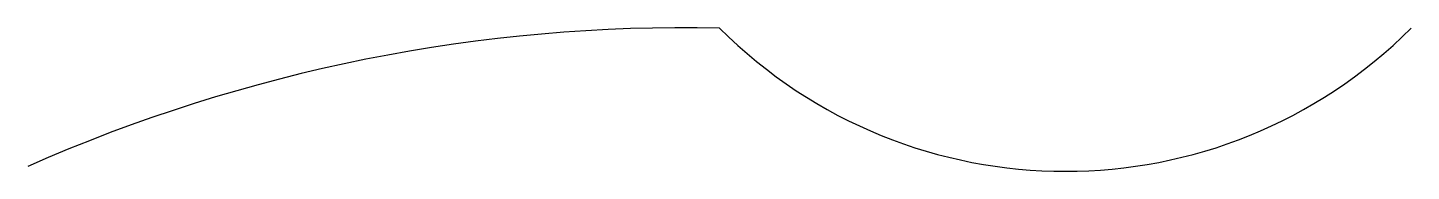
# Model space of a CAD drawing. Header units: millimetres. Extents: x 0 to 200, y -1 to 20.
import ezdxf

# ---------------------------------------------------------------- set-up
doc = ezdxf.new("R2010")
doc.units = ezdxf.units.MM

msp = doc.modelspace()

# ---------------------------------------------------------------- linework, layer by layer
for centre, radius, start, end in [((95, -215), 235.05, 88.7811, 113.8387), ((150, 70), 70.71, 225, 315)]:
    msp.add_arc(centre, radius, start, end)

doc.saveas('drawing.dxf')
